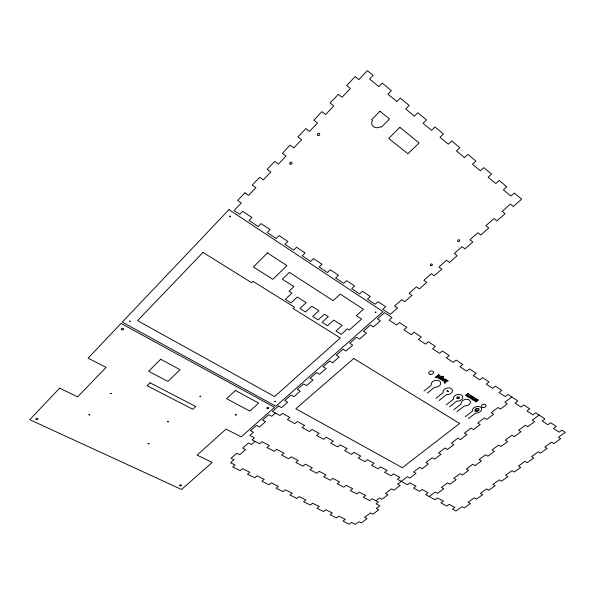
<?xml version="1.0" encoding="UTF-8"?>
<svg xmlns="http://www.w3.org/2000/svg" width="595" height="595" viewBox="0 0 595 595"><rect width="100%" height="100%" fill="white"/><g stroke="black" fill="none" stroke-linecap="round" stroke-linejoin="round"><path stroke-width="0.89" d="M275.373 413.042L271.677 416.292L268.695 414.685L262.574 420.077L265.556 421.662L259.487 426.994L256.505 425.425L250.488 430.728L253.47 432.282L249.885 435.428L254.467 437.801L252.087 439.884L259.569 443.744L261.949 441.683L269.357 445.521L266.976 447.566L274.317 451.345L276.69 449.322L283.956 453.078L281.576 455.093L288.761 458.797L291.141 456.804L298.259 460.485L295.879 462.471L302.922 466.101L305.302 464.137L312.278 467.752L309.898 469.7L316.808 473.263L319.18 471.329L326.023 474.87L323.643 476.788L330.418 480.284L332.798 478.38L339.5 481.853L337.127 483.742L343.769 487.171L346.149 485.297L352.723 488.703L350.351 490.563L356.866 493.924L359.239 492.08L365.694 495.427L363.322 497.256L369.718 500.551L372.083 498.736L378.42 502.016L376.055 503.824L379.87 505.787L376.33 508.48L378.784 509.737L372.924 514.169L370.462 512.927L364.638 517.338L367.1 518.572L361.329 522.946L358.867 521.718L355.423 524.336L351.593 522.447L349.31 524.188L342.958 521.071L345.249 519.316L338.845 516.163L336.554 517.933L330.084 514.757L332.374 512.972L325.852 509.759L323.561 511.551L316.971 508.316L319.262 506.509L312.613 503.229L310.315 505.051L303.599 501.756L305.897 499.919L299.114 496.58L296.823 498.431L289.981 495.07L292.271 493.203L285.362 489.797L283.064 491.678L276.087 488.25L278.386 486.36L271.335 482.887L269.044 484.791L261.926 481.303L264.225 479.377L257.033 475.836L254.742 477.778L247.483 474.215L249.781 472.259L242.448 468.644L240.157 470.615L232.749 466.978L235.047 464.993L230.51 462.761L233.961 459.757L231.016 458.291L236.81 453.234L239.755 454.714L245.594 449.627L242.648 448.132L248.532 442.992L251.477 444.502L255.039 441.401M424.027 391.041L431.323 385.136A4.842 3.399 -13.1 0 1 435.622 380.369A4.842 3.399 -13.1 0 1 440.709 383.574A4.842 3.399 -13.1 0 1 434.633 387.226L427.351 393.102M446.666 380.852L444.584 382.094L444.413 383.239L445.677 382.793L445.61 382.273L447.299 380.934M435.897 398.419L443.171 392.603A4.805 3.332 -13.6 0 1 447.477 387.91A4.805 3.332 -13.6 0 1 452.475 391.064A4.805 3.332 -13.6 0 1 446.429 394.656L439.155 400.45M446.265 404.868L453.531 399.133A4.767 3.28 -13.9 0 1 457.838 394.5A4.767 3.28 -13.9 0 1 462.754 397.601A4.767 3.28 -13.9 0 1 456.729 401.149L449.47 406.861M444.182 379.662L442.68 380.882L442.278 380.622L444.71 378.896L446.696 379.826L444.19 381.841L443.796 381.588L445.618 379.915L444.614 379.379A2.67 1.874 -13.7 0 0 444.227 379.64L444.22 379.64M466.302 395.288L465.58 395.355L468.079 393.392L468.466 393.637C464.814 394.701 467.715 397.505 469.44 394.262L469.827 394.507C465.989 396.077 469.247 398.025 470.801 395.139L471.18 395.385L469.477 396.716M453.933 409.635L461.185 403.953A4.738 3.235 -14.2 0 1 465.498 399.371A4.738 3.235 -14.2 0 1 470.355 402.428A4.738 3.235 -14.2 0 1 464.345 405.946L457.094 411.606M473.233 398.62L474.587 397.564L474.208 397.326L471.709 399.275L472.051 399.49C472.46 400.361 475.264 400.405 476.022 398.494L475.643 398.248L473.605 399.728L472.765 399.238A1.346 0.922 -14.7 0 1 473.256 398.643M465.26 416.686L472.497 411.086A4.701 3.176 -14.6 0 1 476.818 406.571A4.701 3.176 -14.6 0 1 481.586 409.576A4.701 3.176 -14.6 0 1 475.606 413.042L468.369 418.62M375.936 500.73L379.513 498.008L381.99 499.302L387.977 494.743L385.501 493.434L391.532 488.822L394.009 490.146L400.085 485.513L397.616 484.181L407.382 476.721L409.851 478.082L415.994 473.404L413.525 472.028L419.713 467.306L422.182 468.689L428.422 463.936L425.953 462.538L432.245 457.734L434.707 459.147L441.044 454.32L438.582 452.892L444.978 448.013L447.433 449.456L453.873 444.554L451.419 443.096L457.912 438.136L460.366 439.608L466.911 434.625L464.457 433.138L471.054 428.095L473.501 429.605L480.158 424.54L477.711 423.015L484.419 417.891L486.859 419.43L493.619 414.284L491.18 412.729L498 407.515L500.432 409.092L507.304 403.856L504.872 402.272L511.812 396.977M429.181 496.513L435.25 492.02L437.623 493.322L443.736 488.8L441.371 487.484L447.537 482.917L449.902 484.248L456.112 479.659L453.754 478.313L460.017 473.68L462.374 475.033L468.681 470.37L466.324 469.001L472.683 464.293L475.041 465.677L481.444 460.939L479.094 459.541L485.557 454.759L487.9 456.172L494.415 451.36L492.065 449.939L498.632 445.075L500.968 446.518L507.58 441.631L505.244 440.174L511.916 435.235L514.251 436.708L520.967 431.739L518.639 430.252L525.415 425.232L527.743 426.741L534.57 421.691L532.25 420.174L539.137 415.072M447.812 381.075L448.243 380.815A1.235 0.87 -13.7 0 0 447.202 380.361M472.512 397.423L472.951 397.609M470.853 396.805L472.579 397.914M438.27 377.386L439.147 377.84L441.2 376.293L441.602 376.553C439.988 378.628 438.552 378.539 437.526 377.587L437.169 377.356L439.675 375.319L440.077 375.571L438.723 376.68A1.383 0.974 -13.4 0 0 438.203 377.319M446.674 380.86A3.012 2.112 -13.8 0 1 447.165 380.495M470.831 396.791A1.131 0.774 -14.6 0 1 472.638 397.453M472.616 398.092A1.726 1.183 -14.6 0 1 469.879 397.981A1.726 1.183 -14.6 0 1 471.53 396.144A1.726 1.183 -14.6 0 1 473.032 397.631M467.685 396.166A1.131 0.774 -14.4 0 1 466.391 395.296M467.908 396.939A1.309 0.9 -14.5 0 1 467.677 396.121M469.529 396.746A1.205 0.826 -14.5 0 1 467.841 396.999M148.081 443.691L149.055 443.736L148.081 443.691M443.684 378.234L441.884 379.87L439.712 378.978L443.186 376.166L443.58 376.427L442.338 377.431L443.684 378.234M477.398 400.056L475.569 401.744L475.948 401.982L478.44 400.041L478.105 399.825C477.242 399.007 475.732 398.754 474.133 400.822L474.512 401.067L476.045 399.877A2.611 1.778 -14.8 0 1 476.387 399.639L477.398 400.056M375.162 312.382C376.553 313.572 376.033 310.873 375.162 312.353M167.493 421.706L168.482 421.751L167.493 421.677M274.734 401.417L275.716 401.394L274.734 401.417M443.156 378.264C440.531 381.968 440.456 376.3 443.156 378.264M88.886 414.767L89.912 414.864L88.893 414.745M199.905 396.263L200.902 396.307L199.913 396.211M229.41 216.416C230.875 218.075 230.414 214.728 229.41 216.416M110.558 393.503L111.592 393.607L110.558 393.503M129.375 321.33C130.774 322.765 130.372 319.976 129.383 321.278M235.278 414.894L236.252 414.916L235.278 414.894M59.649 388.156L29.75 419.676L181.557 489.484L212.17 462.456L197.094 455.108L226.07 429.084L241.176 436.849L274.615 407.33L121.045 323.42L88.097 358.16L106.111 367.42L77.558 396.88L59.649 388.156M228.971 209.633L122.273 322.126L275.857 406.236L382.994 311.654L228.971 209.633M244.872 192.869L237.606 200.53L241.302 203.014L234.11 210.563L239.785 214.334L242.686 211.314L251.945 217.487L249.045 220.485L258.185 226.554L261.086 223.594L270.115 229.618L267.214 232.548L276.125 238.461L279.025 235.568L287.831 241.444L284.931 244.314L293.632 250.093L296.533 247.252L305.131 252.987L302.23 255.798L310.724 261.436L313.625 258.654L322.014 264.254L319.113 267.006L327.406 272.517L330.299 269.788L338.495 275.254L335.595 277.954L343.694 283.332L346.588 280.654L354.59 285.994L351.697 288.649L359.611 293.9L362.504 291.275L370.321 296.496L367.435 299.092L375.162 304.231L378.048 301.65L385.694 306.752L382.808 309.303L390.357 314.316L397.512 308.046L394.559 306.061L401.781 299.709L404.734 301.717L412.015 295.328L409.07 293.298L416.426 286.82L419.371 288.88L426.794 282.372L423.856 280.29L431.353 273.693L434.291 275.797L441.854 269.163L438.917 267.029L446.562 260.305L449.493 262.462L457.205 255.701L454.275 253.522L462.062 246.665L464.993 248.874L472.846 241.987L469.931 239.748L477.874 232.764L480.79 235.025L488.8 227.997L485.892 225.706L493.991 218.581L496.892 220.901L505.066 213.731L502.165 211.389L510.421 204.122L513.321 206.495L521.659 199.184L514.266 193.033L510.882 196.023L503.392 189.827L506.784 186.8L499.212 180.486L495.813 183.543L488.138 177.191L491.537 174.097L483.772 167.626L480.366 170.75L472.49 164.227L475.903 161.074L467.938 154.432L464.516 157.623L456.447 150.937L459.868 147.716L451.694 140.903L448.266 144.161L439.98 137.304L443.409 134.001L435.019 127.01L431.583 130.35L423.075 123.299L426.518 119.93L417.898 112.752L414.455 116.159L405.716 108.93L409.167 105.479L400.323 98.108L396.865 101.596L387.895 94.166L391.346 90.633L382.258 83.062L378.799 86.632L369.577 78.994L373.035 75.379L367.375 70.664L358.837 79.633L355.148 76.606L346.699 85.509L350.388 88.499L342.036 97.268L338.347 94.315L330.084 103.032L333.78 105.94L325.606 114.515L321.91 111.644L313.825 120.168L317.522 123.001L309.534 131.391L305.83 128.594L297.924 136.932L301.62 139.691L293.804 147.902L290.1 145.18L282.357 153.346L286.061 156.031L278.401 164.071L274.704 161.416L267.125 169.404L270.829 172.022L263.332 179.891L259.628 177.31L252.213 185.134L255.91 187.685L248.569 195.391L244.872 192.869M202.999 252.414L137.564 320.668L274.585 396.553L340.377 337.967L293.149 308.552L294.525 307.258L252.972 281.323L251.596 282.677L202.999 252.414M379.982 111.228L371.637 119.699L372.47 120.369A5.652 5.005 -18 0 0 373.407 126.556A5.652 5.005 -18 0 0 380.361 126.668L381.187 127.33L389.524 118.963L379.982 111.228M160.68 359.261L148.616 371.273L167.954 381.432L180.047 369.666L160.68 359.261M267.467 252.957L253.381 266.984L272.852 279.33L286.946 265.615L267.467 252.957M399.87 127.352L388.706 138.427L407.954 153.741L419.096 142.934L399.87 127.352M150.014 382.801L147.062 385.709L192.773 409.286L195.733 406.511L150.014 382.801M289.371 272.361L282.328 279.181L293.937 286.597L289.044 291.26L291.914 293.082L285.332 299.345L291.044 302.922L297.284 297.024L306.165 302.647L299.932 308.485L305.525 311.988L311.765 306.194L318.898 310.702L312.658 316.451L318.161 319.894L324.394 314.182L328.291 316.652L322.059 322.334L327.481 325.725L333.713 320.08L342.155 325.42L335.922 331.013L341.24 334.338L347.473 328.782L349.362 329.98L361.611 319.061L356.316 315.64L363.411 309.281L340.251 294.123L333.141 300.661L289.371 272.361M235.471 390.484L226.569 398.665L249.774 411.071L258.684 403.098L235.471 390.484M278.534 406.013L272.391 411.428L279.955 415.526L282.432 413.361L289.921 417.445L287.445 419.594L294.852 423.61L297.329 421.483L304.662 425.485L302.186 427.589L309.445 431.531L311.914 429.441L319.099 433.353L316.629 435.428L323.739 439.288L326.209 437.228L333.245 441.066L330.775 443.111L337.744 446.89L340.214 444.867L347.108 448.623L344.639 450.631L351.474 454.342L353.943 452.349L360.704 456.038L358.235 458.009L364.928 461.646L367.398 459.682L374.024 463.297L371.563 465.245L378.123 468.808L380.592 466.874L387.092 470.422L384.623 472.333L391.064 475.829L393.526 473.932L399.899 477.406L397.445 479.287L407.449 484.724L409.91 482.857L416.017 486.189L413.562 488.041L419.616 491.321L422.063 489.492L428.058 492.757L425.611 494.579L435.086 499.718L437.533 497.918L443.387 501.109L440.947 502.901L446.748 506.048L449.188 504.27L454.937 507.409L452.498 509.171L455.919 511.031L461.965 506.68L464.234 507.922L470.325 503.556L468.057 502.292L474.193 497.881L476.461 499.153L482.642 494.713L480.381 493.434L486.606 488.949L488.867 490.243L495.144 485.743L492.891 484.434L499.212 479.882L501.466 481.206L507.84 476.632L505.586 475.293L512.012 470.675L514.259 472.021L520.729 467.38L518.49 466.011L525.013 461.318L527.252 462.702L533.819 457.986L531.588 456.588L538.215 451.821L540.446 453.226L547.125 448.437L544.894 447.016L551.625 442.174L553.848 443.61L560.631 438.746L558.408 437.288L565.25 432.372L561.911 430.155L559.136 432.156L553.521 428.46L556.295 426.437L550.635 422.688L547.854 424.726L542.127 420.948L544.908 418.895L535.641 412.759L532.845 414.834L526.977 410.966L529.773 408.869L523.845 404.942L521.041 407.054L515.054 403.105L517.858 400.978L508.041 394.478L505.229 396.634L498.96 392.507L501.778 390.327L495.449 386.14L492.63 388.334L486.234 384.117L489.06 381.908L482.605 377.624L479.778 379.855L473.241 375.557L476.074 373.303L469.477 368.937L466.644 371.206L459.972 366.81L462.813 364.519L456.068 360.057L453.226 362.362L446.414 357.87L449.262 355.542L442.375 350.983L439.527 353.333L432.565 348.744L435.414 346.372L428.378 341.709L425.522 344.103L418.404 339.418L421.26 337.001L414.068 332.233L411.212 334.673L403.931 329.875L406.794 327.414L399.438 322.542L396.575 325.026L389.137 320.125L392.001 317.618L384.482 312.635L377.401 318.875L380.369 320.817L373.355 326.975L370.395 325.056L363.441 331.177L366.408 333.074L359.529 339.12L356.554 337.246L349.734 343.263L352.709 345.115L345.94 351.057L342.973 349.22L336.272 355.126L339.239 356.941L332.598 362.772L329.623 360.987L323.04 366.788L326.015 368.558L319.493 374.285L316.51 372.537L310.047 378.242L313.022 379.967L306.611 385.605L303.629 383.894L297.277 389.494L300.252 391.183L293.952 396.716L290.977 395.05L284.73 400.554L287.705 402.205L281.509 407.649L278.534 406.013M353.75 358.495L295.871 408.787L402.309 467.707L459.608 423.476L353.75 358.495M435.681 377.074L435.205 377.468L435.607 377.721L436.083 377.334L435.681 377.074M438.656 374.664L436.142 376.702L436.544 376.955L439.058 374.917L438.656 374.664M447.351 390.714L446.964 391.027L448.199 391.808L448.585 391.495L447.351 390.714M457.235 396.991L456.863 397.281L457.726 397.832L456.796 398.568L458.098 398.062L459.333 398.323L458.47 397.772L459.399 397.036L459.035 396.805L458.098 397.542L457.235 396.991M475.531 410.178L475.1 410.513A2.06 1.391 -14.6 0 1 476.848 408.386A2.06 1.391 -14.6 0 1 479.005 409.754A2.06 1.391 -14.6 0 1 476.156 411.182L476.595 410.847A1.525 1.034 -14.6 0 0 478.499 409.71A1.525 1.034 -14.6 0 0 476.967 408.735A1.525 1.034 -14.6 0 0 475.531 410.178M476.208 410.148L474.847 411.204L476.565 410.372L476.208 410.148M471.85 397.943L470.519 397.096A1.026 0.707 -14.6 0 0 471.247 398.204A1.138 0.774 -14.6 0 0 471.835 397.936M318.005 135.355A1.22 1.086 -8.1 0 0 319.76 134.269A1.22 1.086 -8.1 0 0 317.879 133.481A1.22 1.086 -8.1 0 0 318.005 135.355M290.293 164.094A1.197 1.041 -3.7 0 0 292.086 163.149A1.197 1.041 -3.7 0 0 290.278 162.286A1.197 1.041 -3.7 0 0 290.293 164.094M430.996 265.66A1.086 0.848 -16 0 0 432.387 264.53A1.086 0.848 -16 0 0 430.631 264.239A1.086 0.848 -16 0 0 430.996 265.66M458.351 241.518A1.108 0.87 -18.9 0 0 459.697 240.283A1.108 0.87 -18.9 0 0 457.89 240.083A1.108 0.87 -18.9 0 0 458.351 241.518M121.915 329.756A1.101 0.803 6.1 0 0 123.641 329.258A1.101 0.803 6.1 0 0 122.087 328.373A1.101 0.803 6.1 0 0 121.915 329.756M267.296 408.646A0.974 0.684 -3.7 0 0 268.739 407.977A0.974 0.684 -3.7 0 0 267.259 407.463A0.974 0.684 -3.7 0 0 267.296 408.646M180.032 485.855A0.93 0.595 -0.5 0 0 181.468 485.386A0.93 0.595 -0.5 0 0 180.129 484.828A0.93 0.595 -0.5 0 0 180.032 485.855M36.273 419.468A1.049 0.692 6.9 0 0 37.924 419.096A1.049 0.692 6.9 0 0 36.466 418.292A1.049 0.692 6.9 0 0 36.273 419.468M430.2 374.411A2.447 1.74 -13.1 0 0 433.539 372.195A2.447 1.74 -13.1 0 0 429.679 371.444A2.447 1.74 -13.1 0 0 430.2 374.411M482.947 407.501A2.358 1.592 -15 0 0 486.055 405.292A2.358 1.592 -15 0 0 482.314 404.816A2.358 1.592 -15 0 0 482.947 407.501"/></g></svg>
